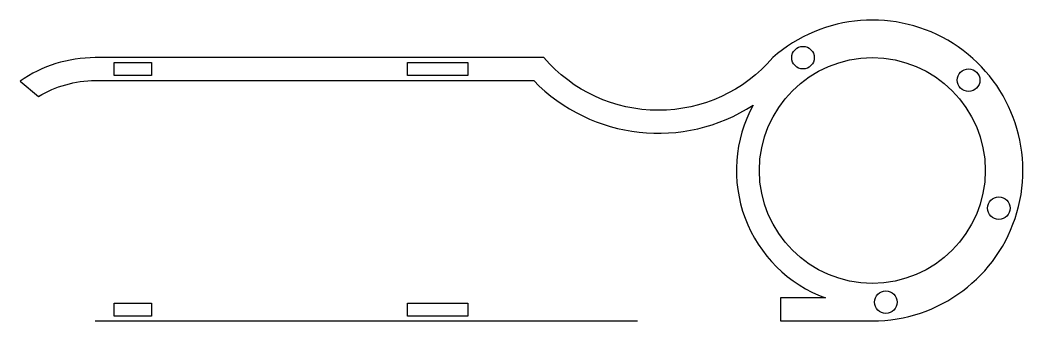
# Model space of a CAD drawing. Header units: millimetres. Extents: x -10 to 123, y 0 to 40.
import ezdxf

# ---------------------------------------------------------------- set-up
doc = ezdxf.new("R2010")
doc.units = ezdxf.units.MM
doc.layers.get('0').update_dxf_attribs({"linetype": 'CONTINUOUS'})

msp = doc.modelspace()

# ---------------------------------------------------------------- linework, layer by layer
msp.add_line((0, 0), (72, 0))
msp.add_lwpolyline([(91, 3.06), (91, 0), (103.21, 0, 1.447009), (89.99, 35, -0.460566), (59.59, 35), (-0.01, 35, 0.152793), (-9.99, 31.88), (-7.54, 29.83, -0.137946), (-0.01, 31.95), (58.24, 31.95, 0.359057), (87.39, 28.7, 0.458867), (96.98, 3.06)], format="xyb", close=True)
for points in [[(2.49, 34.35), (7.49, 34.35), (7.49, 32.63), (2.49, 32.63)], [(41.49, 34.35), (49.49, 34.35), (49.49, 32.63), (41.49, 32.63)], [(2.49, 2.38), (7.49, 2.38), (7.49, 0.65), (2.49, 0.65)], [(41.49, 2.38), (49.49, 2.38), (49.49, 0.65), (41.49, 0.65)]]:
    msp.add_lwpolyline(points, close=True)
for centre, radius in [((94, 35), 1.5), ((103.21, 20), 15), ((116, 32), 1.5), ((120, 15), 1.5), ((105, 2.5), 1.5)]:
    msp.add_circle(centre, radius)

doc.saveas('drawing.dxf')
